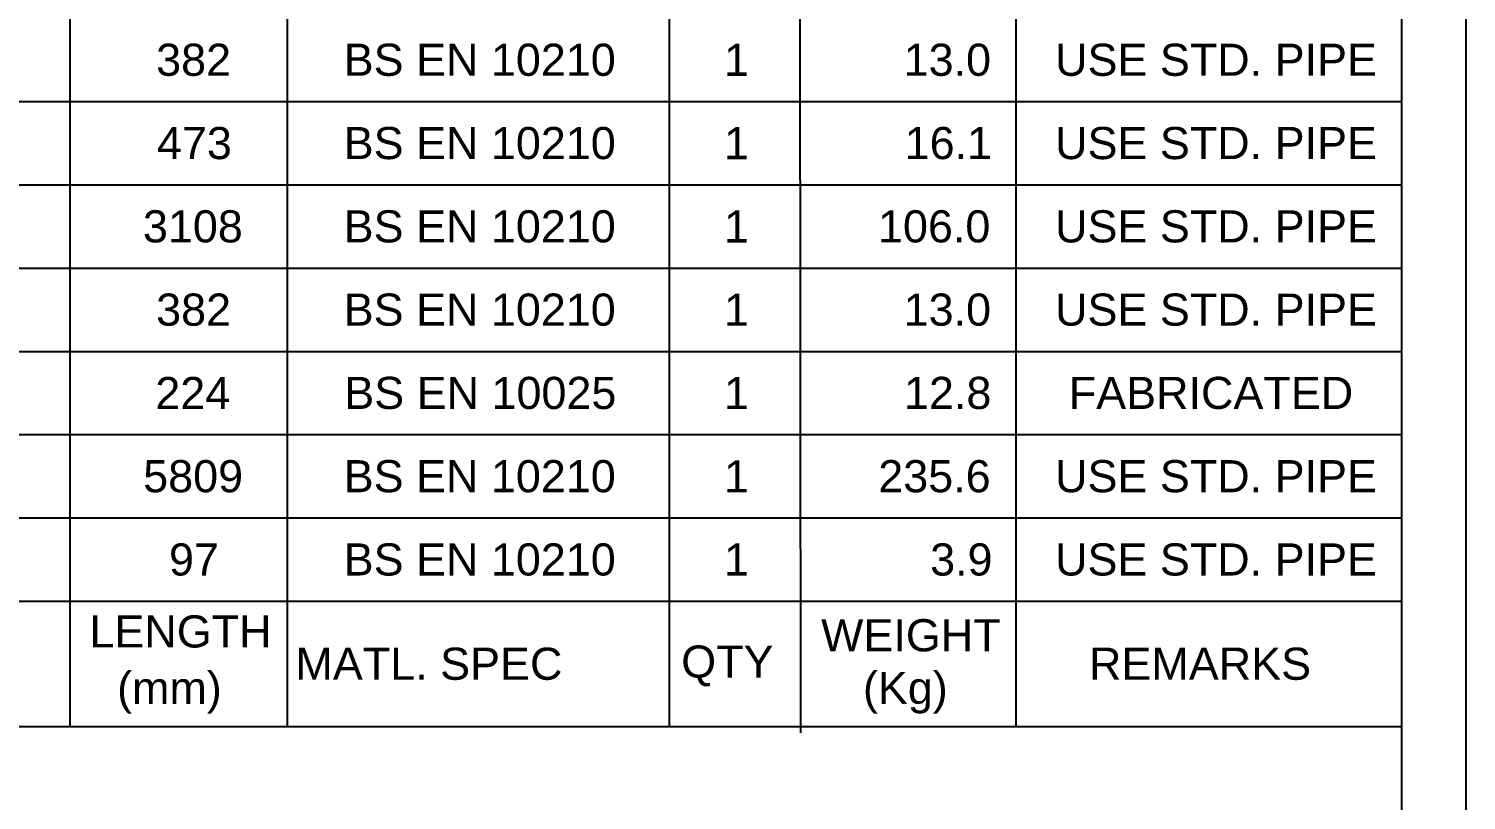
# Model space of a CAD drawing. Header units: inches. Extents: x 0 to 157513, y -28488 to 35640.
# Drawn here: x 43753 to 50460, y 3793 to 7395 of the extents above; entities that cross this region are included whole.
import ezdxf

# ---------------------------------------------------------------- set-up
doc = ezdxf.new("R2010")
doc.units = ezdxf.units.IN
doc.header["$LTSCALE"] = 400
doc.header["$MEASUREMENT"] = 0
doc.linetypes.add('0', pattern=[0])
doc.layers.add('1', color=7, linetype='0')
doc.styles.get("Standard").update_dxf_attribs({"font": 'arial.ttf'})

# ---------------------------------------------------------------- blocks, each defined once
blk = doc.blocks.new('A1 title blck promac')
at = {"color": 4, "linetype": '0'}
blk.add_line((2138894.4, -472474.2), (2149694.2, -472474.2), dxfattribs=at)
blk.add_line((2138894.4, -472474.2), (2149694.2, -472474.2), dxfattribs=at)
blk.add_lwpolyline([(2099534.2, -476612.3), (2149994.2, -476612.3), (2149994.2, -440972.4), (2099534.2, -440972.4)], close=True, dxfattribs=at)
blk.add_lwpolyline([(2100784.8, -476312.3), (2149694.2, -476312.3), (2149694.2, -441272.4), (2099834.2, -441272.4), (2099834.2, -470227.9)], dxfattribs=at)

msp = doc.modelspace()

# ---------------------------------------------------------------- linework, layer by layer
at = {"color": 4}
for p, q in [((44957.8, 31906.9), (44958.5, 4138.1)), ((46741.1, 31906.9), (46741.1, 4138.1)), ((47329.1, 31906.9), (47353.4, 4108.7)), ((48358, 31906.9), (48358, 4138.1)), ((43944.5, 11331.6), (43944.5, 4138.1)), ((39360.1, 7055.1), (50160, 7055.1)), ((39360.1, 6666.4), (50160, 6666.4)), ((39360.1, 6277.6), (50160, 6277.6)), ((39360.1, 5888.8), (50160, 5888.8)), ((39360.1, 5500.1), (50160, 5500.1)), ((39360.1, 5111.3), (50160, 5111.3))]:
    msp.add_line(p, q, dxfattribs=at)
at = {"layer": '1', "color": 0}
msp.add_line((39360.1, 4722.5), (50160, 4722.5), dxfattribs=at)

# ---------------------------------------------------------------- block references
msp.add_blockref('A1 title blck promac', (-2099534.2, 476612.3))

# ---------------------------------------------------------------- texts
for s, height, p in [('382', 149.99, (44347, 7174.9)), ('BS EN 10210', 149.988, (45222.1, 7174.9)), ('1', 150, (46996.7, 7174.4)), ('13.0', 149.99, (47835, 7174.9)), ('USE STD. PIPE', 149.988, (48541.5, 7174.9)), ('473', 149.99, (44350.7, 6786.1)), ('BS EN 10210', 149.988, (45222.1, 6786.1)), ('1', 150, (46996.7, 6785.6)), ('16.1', 149.99, (47839.6, 6786.2)), ('USE STD. PIPE', 149.988, (48541.5, 6786.1)), ('3108', 149.99, (44285.4, 6397.3)), ('BS EN 10210', 149.988, (45222.1, 6397.3)), ('1', 150, (46996.7, 6396.8)), ('106.0', 149.99, (47715.2, 6397.3)), ('USE STD. PIPE', 149.988, (48541.5, 6397.3)), ('382', 149.99, (44347, 6008.6)), ('BS EN 10210', 149.988, (45222.1, 6008.6)), ('1', 150, (46996.7, 6008.1)), ('13.0', 149.99, (47835, 6008.6)), ('USE STD. PIPE', 149.988, (48541.5, 6008.6)), ('224', 149.99, (44343.2, 5619.1)), ('BS EN 10025', 149.988, (45224.9, 5619.8)), ('1', 150, (46996.7, 5619.3)), ('12.8', 149.99, (47836.5, 5619.8)), ('FABRICATED', 149.99, (48605.5, 5619.8)), ('5809', 149.99, (44286.6, 5231)), ('BS EN 10210', 149.988, (45222.1, 5231)), ('1', 150, (46996.7, 5230.5)), ('235.6', 149.99, (47716.4, 5231)), ('USE STD. PIPE', 149.988, (48541.5, 5231)), ('97', 149.99, (44407, 4842.3)), ('BS EN 10210', 149.988, (45222.1, 4842.3)), ('1', 150, (46996.7, 4841.8)), ('3.9', 149.99, (47958.5, 4842.3)), ('USE STD. PIPE', 149.988, (48541.5, 4842.3)), ('LENGTH', 149.99, (44035.8, 4506.4)), ('WEIGHT  ', 149.99, (47449.4, 4488.5)), ('MATL. SPEC', 149.99, (44996.9, 4355.6)), ('QTY', 149.99, (46797.1, 4365.6)), ('REMARKS', 149.99, (48699.9, 4355.6)), ('(mm)', 149.99, (44164.8, 4242.7)), ('(Kg)', 149.99, (47645, 4242.7))]:
    msp.add_text(s, height=height, dxfattribs=at).set_placement(p)

doc.saveas('drawing.dxf')
